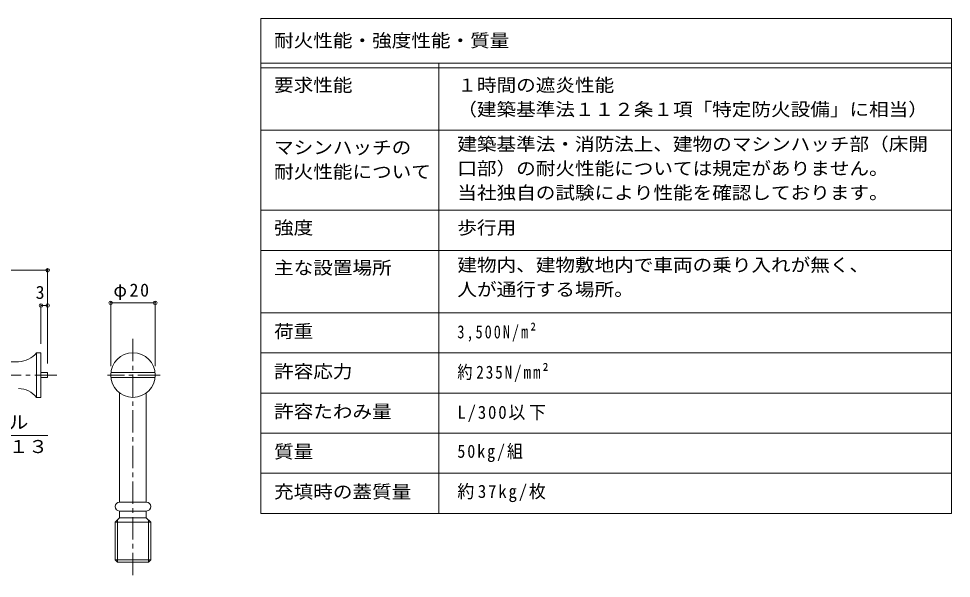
# Model space of a CAD drawing. Units: millimetres at full size; details may follow other scales. Extents: x -496 to 546, y -392 to 378.
# Drawn here: x 127.3 to 546, y 126.5 to 377.7 of the extents above; entities that cross this region are included whole.
import ezdxf
from ezdxf.enums import TextEntityAlignment as Align

# ---------------------------------------------------------------- set-up
doc = ezdxf.new("R2010")
doc.units = ezdxf.units.MM
doc.header["$LTSCALE"] = 2
doc.header["$PDMODE"] = 32
doc.header["$PDSIZE"] = 1.6
doc.linetypes.add('CHAIN1', pattern=[8, 5, -1, 1, -1])
for name, color, linetype, lineweight in [('D-5', 7, 'Continuous', 9), ('D-F', 7, 'Continuous', 9), ('F-5_F-5ﾚｲﾔ', 7, 'Continuous', 9), ('F-F_F-Fﾚｲﾔ', 2, 'Continuous', 9)]:
    doc.layers.add(name, color=color, linetype=linetype, lineweight=lineweight)
doc.styles.add('ＭＳ ゴシック', font='')
doc.styles.get('ＭＳ ゴシック').set_extended_font_data('MS Gothic')

msp = doc.modelspace()

# ---------------------------------------------------------------- linework, layer by layer
at = {"layer": 'D-5', "color": 3, "linetype": 'CHAIN1'}
for p, q in [((178.65, 233.921), (178.65, 126.49)), ((144.537, 217.705), (-41.154, 217.705)), ((190.804, 217.705), (167.253, 217.705))]:
    msp.add_line(p, q, dxfattribs=at)
at = {"layer": 'D-5', "color": 3}
for p, q in [((135.345, 227.705), (135.345, 207.705)), ((137.345, 227.705), (135.345, 227.705)), ((137.345, 227.705), (137.345, 207.705)), ((127.345, 223.705), (-37.655, 223.705)), ((140.345, 218.855), (137.345, 218.855)), ((140.345, 218.855), (140.345, 216.555)), ((168.716, 218.855), (188.584, 218.855)), ((140.345, 216.555), (137.345, 216.555)), ((168.716, 216.555), (188.584, 216.555)), ((172.65, 209.705), (172.65, 160.705)), ((184.65, 209.705), (184.65, 160.705)), ((137.345, 207.705), (135.345, 207.705)), ((172.65, 160.705), (184.65, 160.705)), ((172.65, 156.705), (184.65, 156.705)), ((172.65, 156.705), (172.65, 153.705)), ((184.65, 156.705), (184.65, 153.705)), ((170.65, 151.705), (172.65, 153.705)), ((170.65, 151.705), (170.65, 134.759)), ((171.65, 133.705), (171.65, 152.705)), ((172.65, 153.705), (184.65, 153.705)), ((186.65, 151.705), (184.65, 153.705)), ((185.65, 152.705), (185.65, 133.705)), ((170.65, 134.759), (186.65, 134.759)), ((170.65, 134.759), (171.65, 133.705)), ((185.65, 133.705), (186.65, 134.759)), ((185.65, 133.705), (171.65, 133.705))]:
    msp.add_line(p, q, dxfattribs=at)
at = {"layer": 'D-5'}
msp.add_line((95.134, 190.588), (140.509, 190.588), dxfattribs=at)
at = {"layer": 'D-5', "color": 3}
msp.add_lwpolyline([(170.65, 151.705), (186.65, 151.705), (186.65, 134.759)], dxfattribs=at)
msp.add_circle((178.65, 217.705), 10, dxfattribs=at)
for centre, radius, start, end in [((126.981, 234.432), 10.734, 271.94333, 321.18758), ((126.981, 200.977), 10.734, 38.81242, 88.06058), ((172.65, 158.705), 2, 90, 270), ((184.65, 158.705), 2, 270, 90)]:
    msp.add_arc(centre, radius, start, end, dxfattribs=at)
at = {"layer": 'D-F'}
for p, q in [((-37.655, 264.727), (140.345, 264.727)), ((140.345, 265.327), (140.345, 222.855)), ((137.345, 249.546), (137.345, 231.705)), ((140.345, 248.946), (137.345, 248.946)), ((168.65, 250.746), (168.65, 221.705)), ((168.65, 250.146), (188.65, 250.146)), ((188.65, 250.746), (188.65, 221.705))]:
    msp.add_line(p, q, dxfattribs=at)
for p in [(140.345, 264.727), (137.345, 248.946), (140.345, 248.946), (168.65, 250.146), (188.65, 250.146)]:
    msp.add_point(p, dxfattribs=at)
at = {"layer": 'F-5_F-5ﾚｲﾔ'}
for p, q in [((545.979, 377.665), (545.979, 155.664)), ((235.979, 291.664), (545.979, 291.664)), ((235.979, 273.664), (545.979, 273.664))]:
    msp.add_line(p, q, dxfattribs=at)
at = {"layer": 'F-F_F-Fﾚｲﾔ', "color": 7}
for p, q in [((235.979, 377.665), (545.979, 377.665)), ((235.979, 377.665), (235.979, 155.664)), ((235.979, 357.665), (545.979, 357.665)), ((315.979, 357.665), (315.979, 155.664)), ((235.979, 355.665), (545.979, 355.665)), ((235.979, 327.665), (545.979, 327.665)), ((235.979, 291.664), (545.979, 291.664)), ((235.979, 273.664), (545.979, 273.664)), ((235.979, 245.664), (545.979, 245.664)), ((235.979, 227.665), (545.979, 227.665)), ((545.979, 209.664), (235.979, 209.664)), ((545.979, 191.664), (235.979, 191.664)), ((545.979, 173.664), (235.979, 173.664)), ((545.979, 155.664), (235.979, 155.664))]:
    msp.add_line(p, q, dxfattribs=at)

# ---------------------------------------------------------------- texts
at = {"layer": 'D-5', "color": 2, "style": 'ＭＳ ゴシック', "width": 1.1}
for s, p in [('ハンドル', (96.509, 191.852)), ('ＳＣＳ１３', (96.509, 180.948))]:
    msp.add_text(s, height=5.865, dxfattribs=at).set_placement(p, align=Align.BOTTOM_LEFT)
at = {"layer": 'D-F', "color": 2, "style": 'ＭＳ ゴシック'}
msp.add_text('3', height=5.865, dxfattribs=at).set_placement((134.974, 250.146), align=Align.BOTTOM_LEFT)
at = {"layer": 'D-F', "color": 2, "insert": (169.9, 251.346), "char_height": 5.865, "attachment_point": 7, "style": 'ＭＳ ゴシック'}
msp.add_mtext('\\T1.19;φ20', dxfattribs=at)
at = {"layer": 'F-F_F-Fﾚｲﾔ', "style": 'ＭＳ ゴシック', "width": 1.1}
for s, p in [('耐火性能・強度性能・質量', (241.979, 363.151)), ('要求性能', (241.979, 343.165)), ('１時間の遮炎性能', (324.246, 343.165)), ('（建築基準法１１２条１項「特定防火設備」に相当）', (324.246, 332.268)), ('マシンハッチの', (241.979, 315.165)), ('建築基準法・消防法上、建物のマシンハッチ部（床開', (324.246, 316.672)), ('口部）の耐火性能については規定がありません。', (324.246, 305.775)), ('耐火性能について', (241.979, 304.268)), ('当社独自の試験により性能を確認しております。', (324.246, 294.878)), ('強度', (241.979, 279.165)), ('歩行用', (324.246, 279.165)), ('主な設置場所', (241.979, 261.165)), ('建物内、建物敷地内で車両の乗り入れが無く、', (324.246, 262.451)), ('人が通行する場所。', (324.246, 251.463)), ('荷重', (241.979, 232.665)), ('許容応力', (241.979, 214.664)), ('許容たわみ量', (241.979, 196.664)), ('質量', (241.979, 178.664)), ('充填時の蓋質量', (241.979, 160.664))]:
    msp.add_text(s, height=5.865, dxfattribs=at).set_placement(p, align=Align.BOTTOM_LEFT)
at = {"layer": 'F-F_F-Fﾚｲﾔ', "char_height": 5.865, "attachment_point": 7, "style": 'ＭＳ ゴシック'}
for s, insert in [('\\T1.28;\\W0.8;3,500N/m²', (324.246, 232.665)), ('\\T1.25;\\W0.85;約235N/mm²', (324.246, 214.664)), ('\\T1.21;\\W0.95;L/300以下', (324.246, 196.664)), ('\\T1.24;\\W0.9;50kg/組', (324.246, 178.664)), ('\\T1.21;\\W0.95;約37kg/枚', (324.246, 160.664))]:
    msp.add_mtext(s, dxfattribs=dict(at, insert=insert))

doc.saveas('drawing.dxf')
